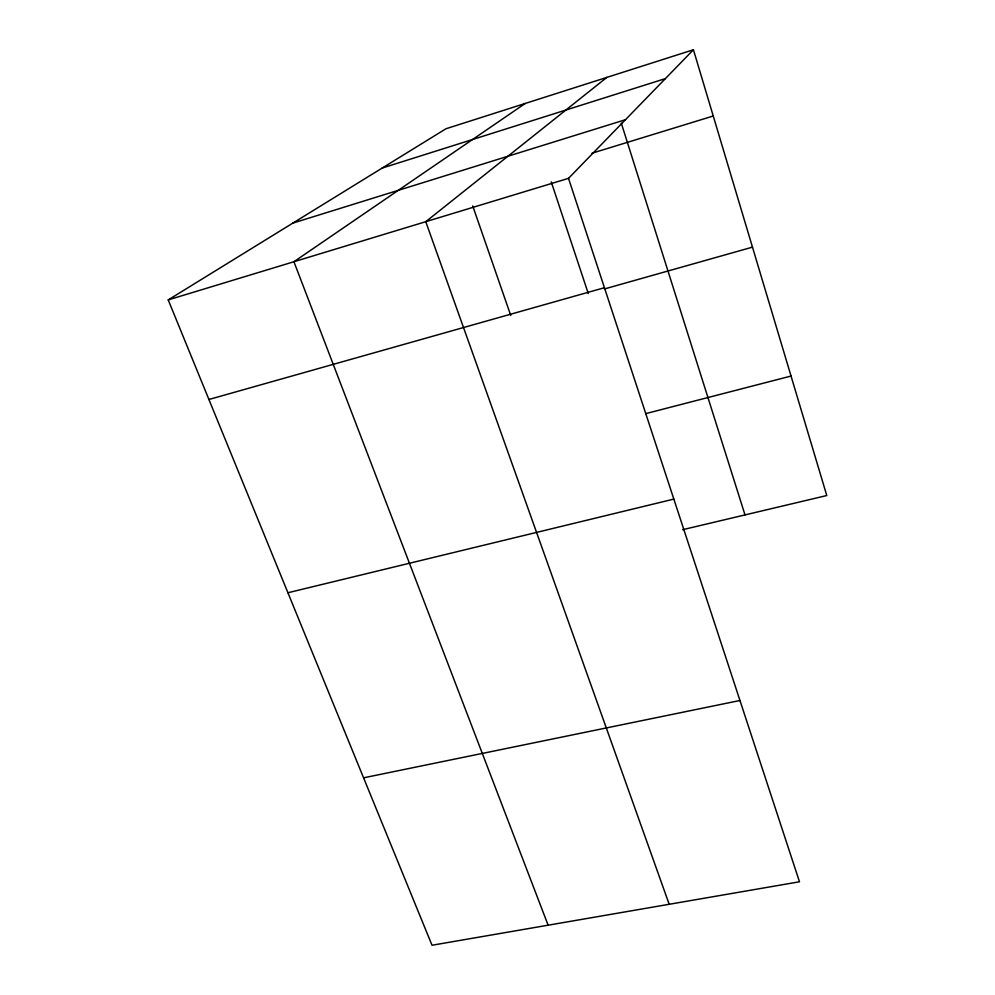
<?xml version="1.0" encoding="UTF-8"?>
<svg xmlns="http://www.w3.org/2000/svg" width="995" height="995" viewBox="0 0 995 995"><rect width="100%" height="100%" fill="white"/><g stroke="black" fill="none" stroke-linecap="round" stroke-linejoin="round"><path stroke-width="1.49" d="M568.518 178.341L799.482 881.781L432.017 945.25L168.217 299.905L568.518 178.341L693.428 49.75L826.783 495.535L682.62 529.701M606.851 77.399L425.773 221.698L669.187 904.281M525.248 103.455L293.923 261.735L548.121 925.201M168.217 299.905L445.934 128.778L693.428 49.75M382.192 168.055L665.406 78.605M292.853 223.104L625.494 119.698M592.025 153.205L713.253 116.005M208.925 399.492L604.425 287.717M604.512 288.936L752.481 247.146M645.78 413.621L791.037 376.048M287.928 592.746L673.826 499.104M363.573 777.829L739.957 700.492M472.737 205.953L510.733 315.415M551.255 181.886L588.269 293.513M621.303 123.169L745.006 514.912"/></g></svg>
